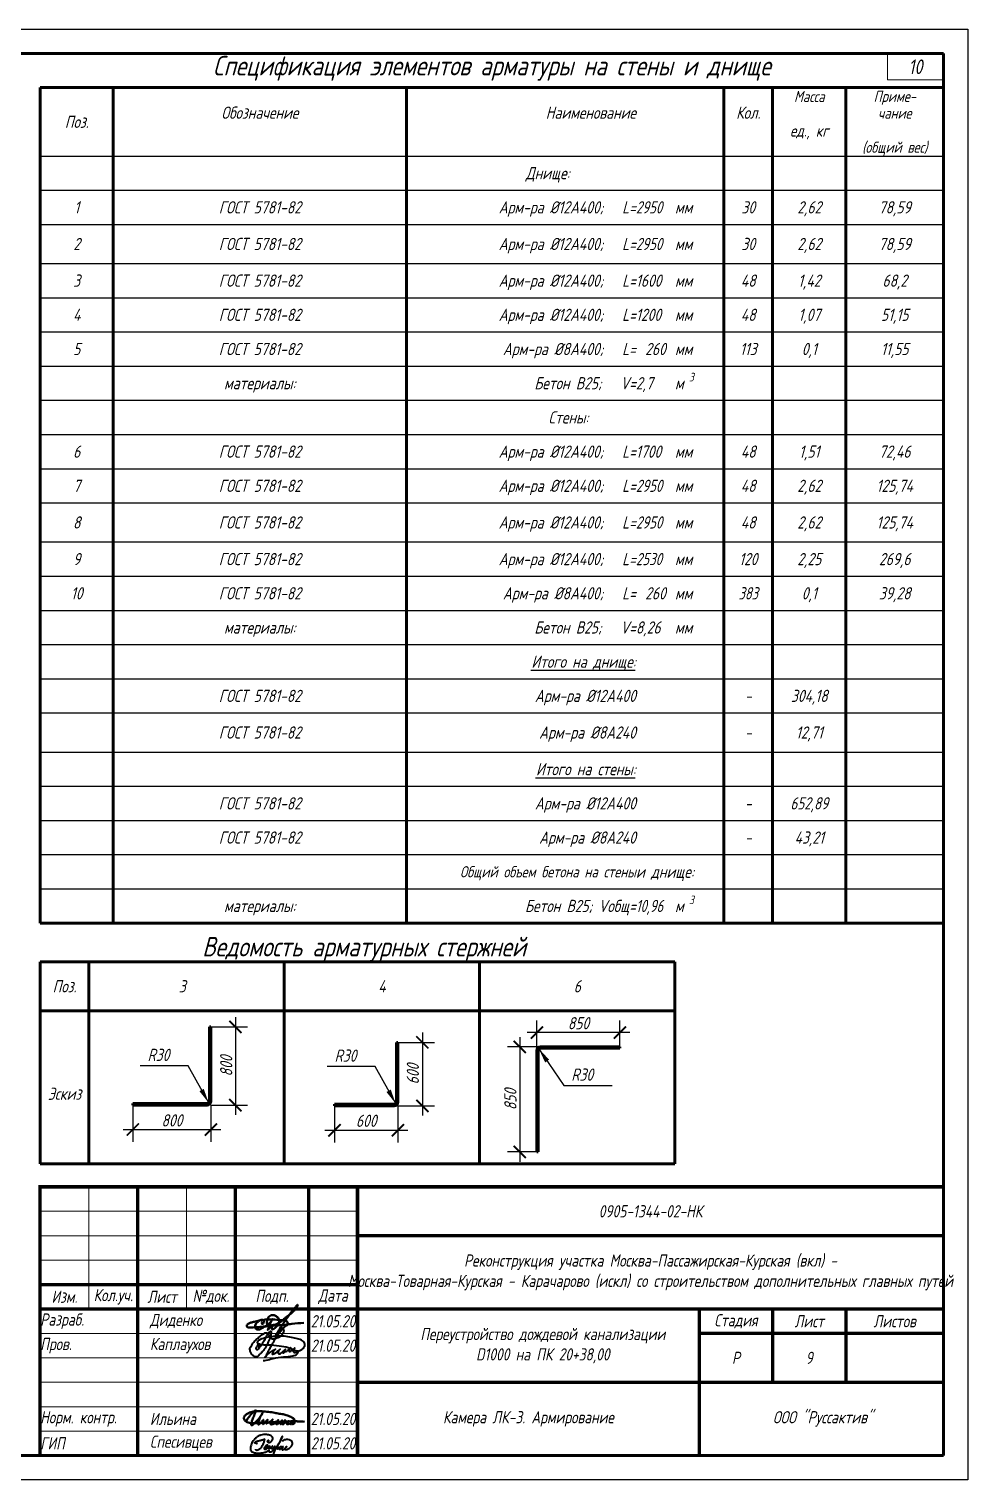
# Model space of a CAD drawing. Header units: millimetres. Extents: x 66888 to 87888, y -72679 to -57829.
# Drawn here: x 78275 to 87888, y -72679 to -57829 of the extents above; entities that cross this region are included whole.
import ezdxf
from ezdxf.enums import TextEntityAlignment as Align

# ---------------------------------------------------------------- set-up
doc = ezdxf.new("R2010")
doc.units = ezdxf.units.MM
doc.layers.get('0').update_dxf_attribs({"lineweight": 40})
doc.layers.add('Надписи', color=7, linetype='Continuous')
doc.layers.add('рамка', color=7, linetype='Continuous', lineweight=0)
doc.styles.add('GOST 2.304', font='CS_Gost2304.shx', dxfattribs={"oblique": 15})
doc.styles.add('GOST 3.5', font='isocpeui.ttf', dxfattribs={"width": 0.8, "height": 3.5})

# ---------------------------------------------------------------- blocks, each defined once
blk = doc.blocks.new('_ArchTick')
at = {"color": 0, "linetype": 'ByBlock', "const_width": 0.15}
blk.add_lwpolyline([(-0.5, -0.5), (0.5, 0.5)], dxfattribs=at)
blk = doc.blocks.new('A$C1d0115c7')
at = {"color": 5, "lineweight": 40, "ltscale": 0.5, "true_color": 0x0000ff}
for points in [[(59.92500761730571, 44.06479885804083), (60.15309458695992, 44.72016105051398), (59.81096195212285, 45.34702725158422), (58.898614073506, 45.98814144835569), (57.78669391206404, 45.40401416663462), (56.03327397012526, 43.89383557901056), (55.54858970469832, 43.20998246288991), (55.54858970469832, 42.46913989784025), (56.10455414613079, 41.32938132580193), (57.54435177935011, 40.2608576645157), (58.93593303510261, 39.3947376398387), (61.49333719643073, 39.14371141928495), (64.98693360211564, 40.37601481561887), (68.55682500103467, 42.65789860169934), (71.73074643164273, 46.1037825701469), (73.55746555860969, 49.70941233994927), (73.51241505706093, 53.36627205410377), (70.72623493379888, 58.36998925274429), (65.49725884606323, 61.90715870814665), (59.142465012098, 63.92295236927293), (52.68045438580157, 65.01833260293006), (43.03785044162851, 64.65378358254975), (34.69682268574434, 62.98770055254045), (26.10330106279343, 59.37948369335345), (19.10983754953304, 54.46814661694179), (12.3455904299808, 48.00492332188151), (6.861041813471275, 41.55944477409139), (3.409395444075017, 34.31564010612283), (1.215683270952468, 26.59202284379762), (0.3242537212418029, 22.92937575240921), (0.07308114949682931, 20.64733233201787), (0.05024846862306731, 16.72221856114129), (0.5768522453636251, 13.742051224026), (2.357901649872474, 11.04924084948289), (6.308177837299809, 8.265147521862673), (11.44581884082891, 6.097207159348272), (16.37795699507205, 4.682340390738318), (20.88844059537678, 3.966697241881775), (29.20000302951485, 4.057977661080713), (35.58405723182659, 4.765669500936383), (40.90436840376879, 5.313359617764945), (47.62413191415453, 6.821739152046121), (51.91691575753339, 8.807116142284485), (55.51180274979924, 10.73026869175328), (58.41171892778857, 12.44180189051622), (59.89592603809433, 13.4459017049744), (60.44394090404239, 13.83384855432632), (60.35260581983675, 13.08077496042188), (60.5581086691227, 11.30077891338169), (62.06515282101282, 8.767711806314765), (64.18870988147228, 7.877715049733979), (67.91823381453014, 8.721879021991299), (71.41183022021505, 10.82135653622845), (75.34447605455352, 14.0421079828734), (78.92940754444498, 17.76184081055226), (86.50566695166253, 25.69872444424982), (94.54921574959099, 36.60647101523773), (98.07489390340197, 41.82376878611603), (101.1938660193255, 47.50793356891472), (103.6192714697945, 52.87300963559846), (104.7934756612067, 55.55006942481714), (104.8301666804728, 57.01694910606557), (104.7934756612067, 58.4471585056508), (103.4358032913369, 57.09029473714872), (100.8672400714995, 52.65297781010531), (97.08778164098476, 44.95185124844602), (93.01229200844409, 35.55175952264653), (86.36734084967611, 24.49934879185048), (80.6015525616076, 14.25320282084431), (77.69978308159989, 8.042330964504345), (76.15864689398131, 3.384982211967326), (75.42476981943764, 0.3045315873036998), (75.40398667256068, 0.04558699816243461), (75.78598492400397, 0.05265905151554762), (76.50399337255476, 0.6005670818476574)], [(23.47895127182983, 35.37008554152999), (21.69692942885013, 35.13651520616031), (18.23128517832174, 35.91091391687542), (15.28072370704103, 36.85979039533413), (13.82004699131085, 37.56049886756546), (13.13353159495091, 37.99844166270941), (13.6885890085714, 38.69914760106258), (15.39757766987168, 40.12975988724156), (19.18079067224153, 42.43819364646106), (23.93031970802076, 44.02822739761723), (29.75609829226505, 45.40781498355682), (34.27961169594164, 46.11442992528464), (38.04648075485875, 47.28357387988626), (42.39826937381076, 48.40595004920124), (48.50896370867758, 50.60638486252128)], [(107.1325870089622, 26.08787488562757), (105.8798464190513, 24.72030801667324), (103.8465517079821, 21.37843467023549), (103.2086015459408, 19.18452712650969), (103.2086015459408, 17.30251968716038), (103.6562284924084, 15.96043096097355), (104.4743065285638, 15.21996847761602), (106.1413364321534, 15.45136221182838), (109.2284230319283, 16.79345093801567), (111.7026117522491, 18.53716945447422), (113.2971361201453, 20.04910655339427), (114.9255475703703, 21.8156553101644), (116.6444524876497, 23.31687157148644), (118.4252969387589, 24.44665426604388), (118.9982681516594, 24.83356475931532), (116.3657115032838, 23.17758430068443), (113.6402368327426, 20.45372885352253), (113.005517957281, 19.72385797998777), (112.587404300376, 17.94406717706124), (114.8018516525581, 16.16427384025701), (117.8525219578378, 15.74640949397281), (121.7760015784252, 16.62648611838722), (126.4339164445182, 19.0604101829822), (130.5018315226889, 22.47931595291766), (133.2596016161779, 25.3596003552002), (135.9706423345242, 28.79311139762785), (137.8836904498912, 33.03904959101374), (138.3571284425952, 35.95369591214967), (137.1397314123642, 40.29895451946413), (135.8213228810318, 42.9389892841059), (131.5231797242859, 45.94342610420699), (123.0453041473202, 48.38032240763505), (114.647770303055, 47.8588908679817), (109.4961532219468, 46.26966289001348), (104.4775072901675, 43.24039659989967)], [(45.72475462662169, 46.88851443513386), (44.57262871314379, 42.69803776227354), (42.88071659468278, 37.8507571203877), (40.54796316303054, 32.76971863616427), (38.14023167275627, 27.53981735637262), (35.20757964004497, 23.06829307703083), (33.35988549493322, 20.20060964978393), (30.31443932099228, 17.08181638401084), (26.70502244089676, 14.4890865867801), (23.73477236110921, 13.32423502142274), (21.50263796660056, 13.16056677700453), (19.26697139647968, 13.86226092775723), (17.95424487110176, 15.06285284157184), (17.78795353182704, 16.84478477136417)], [(43.25257183319354, 19.88909976261129), (45.51162925514927, 20.93478051419606), (49.10234304734058, 22.88354803584161), (52.47903752237835, 25.1887967104808), (56.06975131456966, 28.06441877733914), (56.87825323017387, 29.08633428764915), (56.90203654596553, 29.98942105770993), (56.1173092247318, 30.51226143350232), (53.90580971293821, 30.03695154025854), (51.19494342301732, 28.58725915313153), (48.72186668390805, 25.68787184499888), (47.05730058182598, 22.52706688284798), (46.17745744026706, 19.3187289042703), (46.5579294429881, 17.48878758899673), (48.67430877374591, 16.89465148938098), (51.05226533181849, 17.27489788364937), (53.07352448154143, 18.65329454695348), (57.02093132137179, 21.48138613126275), (60.70676529459888, 24.8085503162124), (62.79936567027562, 26.5434281325106), (63.41763158451977, 27.20886248982697), (61.56282512036614, 25.1650314692065), (60.23117311084206, 22.85978279456731), (59.66046510676006, 20.88725003164745), (60.58786615848203, 19.12860444019725), (62.68046653415877, 19.50885336834335), (64.49282148030125, 20.81733273742793), (66.91833594853688, 22.43338434735415), (68.6565675353404, 23.38622127704593), (69.227279900133, 23.90906165283832), (70.39247486337808, 25.21616259231905), (72.0094874160086, 26.87974468479388), (71.01074513833282, 25.92912743218449), (69.7266466782603, 24.45566726990501), (68.94192371773715, 22.57819547208283), (68.94192371773715, 20.74825669068741), (69.7266466782603, 19.29856176968178), (70.91562495729704, 18.87078489286523), (73.3173604704516, 19.58374719885251), (75.39271423557511, 20.79447462445887), (76.9621645173329, 22.10157556394006), (78.53161479909068, 23.81268813896349), (79.55413603184752, 25.16731956099329), (80.45775812848751, 26.40312477665111), (80.57665726460436, 26.66454496454753), (79.19744298420756, 25.80898867703581), (77.86579097468348, 23.83645591411596), (77.31885756497286, 21.29354975897695), (77.79444974872968, 19.51114146013015), (80.75283433488494, 19.86363935698955), (84.19042613391139, 21.88636317430382), (89.78306368487847, 25.62498099432923), (90.23781603252064, 26.24690613340044), (90.23781603252064, 26.6296306603017), (89.4001104378076, 26.48610927944856), (87.94010963222536, 25.19441685176935), (86.28863438346252, 21.79774079307208), (86.3604378447435, 19.42963420817659), (87.6050282664819, 18.49674396569162), (90.02240564867589, 19.19043106212848), (93.42727903582454, 21.15216190335605), (96.06006680186329, 23.40066691522725), (98.78196132897483, 25.3836823312181), (101.3272601575854, 25.7436526341462), (103.6804609613955, 25.21569635877677), (104.8330491102006, 23.91980276145978), (103.8005244072519, 21.92796691633202), (101.3747526570887, 19.18933642685488), (99.1896354446244, 17.48547581051844), (97.24464076316053, 16.47755997587092), (96.11606704781116, 16.11758967294281), (93.95496426880163, 16.6215475902668), (91.64978797119238, 19.98127210684834)]]:
    blk.add_spline(points, degree=3, dxfattribs=at)

msp = doc.modelspace()

# ---------------------------------------------------------------- linework, layer by layer
at = {"ltscale": 50}
for p, q in [((78388.12519405644, -72428.77943670008), (78388.12519405644, -69678.77943670008)), ((78388.12519405644, -69678.77943670008), (87638.12519405644, -69678.77943670008))]:
    msp.add_line(p, q, dxfattribs=at)
at = {"color": 5, "lineweight": 50, "ltscale": 0.5, "true_color": 0x0000ff}
for points in [[(80664.77875686708, -71060.37066390686), (80659.43152266768, -71068.14386662675), (80658.55650247209, -71075.91706934664), (80660.40374310329, -71080.678162664), (80663.90375847503, -71082.71863122859), (80667.30655180321, -71080.678162664), (80675.08435889517, -71071.44747334841), (80680.04272672386, -71059.78766926858), (80678.77881835401, -71046.47605549323), (80666.32033348647, -71039.2691998335), (80641.13964977584, -71044.51611356983), (80617.37532487875, -71059.39379061095), (80597.78411284316, -71081.08626904631), (80589.85483646739, -71100.19852490598), (80593.73903044588, -71124.33477658953), (80603.22309639427, -71134.90089560005), (80617.37142204275, -71139.09627532674), (80648.46669020967, -71131.32706346462), (80669.6507172146, -71121.67895576527), (80710.69645113565, -71094.79750071286), (80751.25430875111, -71060.11617387515), (80752.81491987241, -71058.55647064303), (80757.59432413673, -71050.66051420596), (80762.86143027825, -71040.52249387474), (80768.05346678622, -71031.29405971053), (80768.24520723274, -71030.81501741507), (80768.46090978419, -71030.43178104484), (80767.14275417408, -71033.3778955962), (80748.2977033349, -71068.90326984777), (80732.73607137031, -71110.37217156115), (80722.80791065104, -71135.9799601936), (80722.0032941286, -71138.27200483024), (80720.77150239258, -71141.41122622005), (80719.60128389069, -71144.05802643881), (80724.89802106094, -71136.7947159784), (80727.91593806868, -71133.71704248397), (80741.71209272643, -71119.49818637871), (80757.07827764045, -71107.09651351324), (80763.88541234907, -71101.19381949457), (80764.58615674422, -71100.69359397948), (80762.68416739102, -71107.49668885759), (80759.48081116364, -71118.3016258647), (80759.48081116364, -71127.60586098774), (80762.28374513716, -71135.20933189327), (80766.68834632257, -71138.11064748252), (80771.49339156543, -71136.71000843859), (80790.61342881713, -71124.90463307063), (80801.6249862896, -71116.00057329194), (80817.67000302784, -71100.97785707706), (80829.98290557091, -71084.27023872067), (80836.19927300654, -71064.0077036277), (80832.38290988194, -71031.58790086678), (80813.18987433423, -71008.34836325026), (80799.53134370407, -70997.70904050583), (80768.3979193191, -70991.98789884213), (80753.48071317186, -70992.57475764427), (80733.16080458593, -71006.34790461848), (80718.7759321892, -71027.96270702533), (80712.32942824991, -71047.80520117085), (80710.21232504118, -71071.065693958), (80716.04673783248, -71086.84952376151), (80726.81025808412, -71095.1938372321), (80751.05330179448, -71097.20452006141), (80777.9653620548, -71092.20692724577), (80817.96585544074, -71078.41141879867), (80848.54651614584, -71061.68883789299), (80875.56534840603, -71039.1148359889), (80898.83859187516, -71020.52412822726), (80925.14279087682, -71000.21674349463), (80968.00696293535, -70965.12369949854), (80983.37264636766, -70951.20622283642), (81003.11694115003, -70929.25655578934), (81015.96632011872, -70911.00085203121), (81026.25905805043, -70893.3811769768), (81026.87049509183, -70891.85346395378), (81027.2781343218, -70889.40912058306), (81026.76858528434, -70886.35368186762), (81021.67318212401, -70889.20542213482), (81009.95375049452, -70902.03824700252), (80985.59769896811, -70928.41681596797), (80962.03451184898, -70959.4265789978), (80928.28638356498, -71004.48210893024), (80896.86713640158, -71050.68117798062), (80860.49691281401, -71102.9276381499), (80825.58918435851, -71158.21666493462), (80800.79398746783, -71201.44780274451), (80799.49024400635, -71204.05376952013), (80798.02351898496, -71206.98546630598), (80801.7718114166, -71200.6334397108), (80829.31360189941, -71165.61582926122), (80861.44318702136, -71134.79876764935), (80891.10358515807, -71111.01936199724), (80927.65844123386, -71086.54026395796), (80928.22234652934, -71086.1122032868), (80927.7818711483, -71080.74956734458), (80912.82291119674, -71054.72600734903), (80886.15422219683, -71046.5251113703), (80811.05766126318, -71038.46322393579), (80732.0039734657, -71036.1019410842), (80681.09596916304, -71039.08015986919), (80581.56019795121, -71058.72322515081), (80545.82604942011, -71068.621958718), (80517.40265406863, -71082.08633999483), (80506.39475959312, -71092.43092205636), (80503.93030397892, -71105.56690008176), (80512.80234419, -71116.07567743433), (80529.39635259338, -71119.19547664965), (80608.75184517377, -71114.76207709791), (80675.37543632991, -71109.51001958933), (80786.66811947912, -71098.1814060267), (80895.18623507748, -71089.30974187757), (80965.30698533988, -71081.4095538643), (81089.38616601046, -71069.58578254246)], [(80500.00906576362, -72071.95532324037), (80518.94958564069, -72044.07021940377), (80542.99286955765, -72013.69997422764), (80569.87620581704, -71985.20424634762), (80589.83503884112, -71967.49619469815), (80591.87166513511, -71966.4784879591), (80595.33390367063, -71965.25723987227), (80597.16684117095, -71967.90327739377), (80596.75954207644, -71978.48739707324), (80584.7434992704, -72006.57604225763), (80566.81692310827, -72050.7888018507), (80554.8009064665, -72084.37304822264), (80551.54233056036, -72096.99258138018), (80549.70936689578, -72107.16961836403), (80550.11669215458, -72114.49709168184), (80552.5606175431, -72119.17854268142), (80558.87413289023, -72119.17854268142), (80562.33637142574, -72115.92188111649), (80566.81692310827, -72113.07231745045), (80580.66592957888, -72100.24924294511), (80607.1419144152, -72073.99246989097), (80632.5996122688, -72044.68257661973), (80661.75939646416, -71999.2422291772), (80663.18503486994, -71996.59620685896), (80665.22166116395, -71993.74662798965), (80651.1689920639, -72017.76446142116), (80630.5991973159, -72064.17178229846), (80624.88324758966, -72080.74305521636), (80620.19903327775, -72106.38920422707), (80621.42100905415, -72111.88480541461), (80630.38211241917, -72108.01753500952), (80650.34094544325, -72089.69885931663), (80671.72541687312, -72066.29164992855), (80674.37300489105, -72063.44208626251), (80669.89245320854, -72079.52180712951), (80667.44852782, -72095.19446050418), (80667.2448651906, -72104.96441479241), (80668.87414006153, -72106.59274557488), (80674.16934226165, -72105.77858018363), (80694.73916317392, -72086.2386564039), (80713.49765826776, -72065.87103632468), (80715.9415836563, -72063.83562284661), (80717.1635594327, -72062.0037659196), (80709.01710658525, -72078.69411083004), (80705.35117925606, -72091.72072668321), (80703.11091649692, -72099.65882404444), (80702.90725386752, -72101.4906961747), (80709.62809447345, -72100.47298943567), (80730.0381302267, -72091.10405173924), (80752.84824006236, -72075.83849626346), (80761.1983555392, -72069.32518833688), (80766.08623248053, -72061.79417367125), (80768.93748312785, -72056.70565517934), (80758.14344226249, -72076.8562030025), (80750.40428850957, -72093.34300656512), (80747.75670049165, -72103.52005875224), (80750.81161376837, -72109.42274263539), (80762.21666868622, -72108.40503589636), (80773.82536006918, -72104.53775028801), (80779.32422489868, -72097.413818318), (80778.10227528657, -72088.2544880732), (80768.93748312785, -72082.75888688565), (80758.55074135703, -72087.03323998634), (80757.93977963309, -72099.04214910048), (80762.21666868622, -72107.18378780951), (80780.34253804569, -72103.31651740443), (80801.37044288852, -72091.50538759967), (80813.59014832394, -72082.14250080378), (80824.9952032418, -72066.67340398018), (80826.01349022452, -72064.84153184992), (80807.68395823563, -72094.55849261352), (80806.25831982985, -72106.56740172765), (80809.51692190023, -72109.41698059694), (80817.45971211829, -72106.16033423529), (80826.27280424301, -72101.85815915473), (80840.98462964088, -72092.41262739568), (80853.37811811647, -72083.85723175651), (80861.31287590553, -72075.68096000368), (80867.06244671074, -72067.5086563037), (80856.32991802957, -72081.17172655209), (80850.06928065958, -72093.55788955063), (80848.53503439476, -72100.46883894358), (80849.6849276244, -72107.10883569982), (80851.21815348293, -72108.00268141698), (80859.26753691168, -72104.17191405763), (80878.45216937, -72088.96568173237), (80891.22899047445, -72076.57951873384), (80895.95640198592, -72068.4071998306), (80896.8507750153, -72066.49181615093), (80882.66854048095, -72091.3918343933), (80876.44102706894, -72110.26220626406), (80875.82705645465, -72113.53475524372), (80878.07828204033, -72104.53524174885), (80883.60396524024, -72100.24002976489), (80892.81347212577, -72092.8767831582), (80903.25092023984, -72090.83144194633), (80918.80473781099, -72084.0818144268), (80933.94926780355, -72076.30950869969), (80936.40512409636, -72074.46869704804), (80921.66990784665, -72088.99063029465), (80916.96285213245, -72102.69444530044), (80917.37213971102, -72108.83046893608), (80929.44684279649, -72107.39873160809), (80948.33966522067, -72099.60238951477), (80961.84691407756, -72093.67089543935), (80971.8750484488, -72089.5802130156), (80976.37747345584, -72087.33032704024), (80979.24264349151, -72086.51219359614), (80980.0612709772, -72080.37615475724), (80975.968159713, -72071.78571558604), (80965.94002534177, -72078.12628398516), (80958.16311655618, -72091.21647990379), (80952.63743335629, -72102.46586417075), (80953.45603467771, -72107.57922480209), (80961.23296962756, -72106.76109135798), (80970.64710722025, -72098.37518174699), (80976.99144407012, -72088.76206436823), (80980.26592784864, -72085.28498582836), (80985.7916372128, -72083.2396446165), (80983.94972537, -72090.19381689948), (80981.6985259486, -72099.806919075), (80975.1495322273, -72107.78376956555), (80994.5918303555, -72094.89810320712), (80995.61508854834, -72083.85324850038), (80995.41045784118, -72067.08142927839), (80978.01472842722, -72047.24159063699), (80932.17185087099, -72023.3110695718), (80885.71123504647, -72008.90161009954), (80865.6223917956, -72004.18967654824), (80836.10413102194, -72000.5020783607), (80791.35447489996, -71991.03992943007), (80727.60317918066, -71982.23066962705), (80659.08268762061, -71976.07828727538), (80600.7965833233, -71973.40806135497), (80558.56905757435, -71981.60272906172), (80509.51281595981, -72001.08129245308), (80485.93918057802, -72020.54361875454), (80475.484778021, -72040.00594505601), (80484.91356760141, -72070.79542033866), (80519.14657638283, -72092.10155333552), (80545.59003903925, -72097.4280789831), (80591.09738607655, -72097.4280789831), (80680.318336718, -72091.1266133885), (80793.52153004898, -72085.17959677675), (80902.66120389811, -72080.2568547157), (81009.13139024052, -72078.20341016214), (81023.91451325724, -72078.81902087736), (81094.54494337844, -72082.10221214441)]]:
    msp.add_spline(points, degree=3, dxfattribs=at)
at = {"color": 5, "lineweight": 40, "ltscale": 0.5, "true_color": 0x0000ff}
msp.add_spline([(80627.59922365882, -71326.6093603285), (80634.89995523865, -71309.68789414826), (80636.60863813225, -71298.04466844078), (80634.89995523865, -71290.12729360582), (80622.62849210652, -71291.52448238581), (80609.26971183496, -71309.53265095051), (80604.29898028268, -71316.20809432911), (80597.93024871386, -71330.33518294932), (80602.43495595056, -71342.75462464569), (80609.26971183496, -71344.77277209095), (80623.24983355054, -71336.07918126711), (80654.1614913836, -71294.0083594244), (80669.74031717151, -71273.4567591968), (80684.17139095046, -71249.33634527857), (80711.30740097424, -71196.81435077425), (80723.26664969401, -71175.46576954401), (80735.6794516561, -71165.08203373643), (80748.3685620361, -71155.52207568727), (80750.80875967565, -71154.74167844393), (80752.76093237336, -71160.39960789875), (80751.0039696524, -71188.3966238639), (80747.39885708436, -71205.7510193913), (80736.19166513182, -71237.80331540236), (80723.75146570474, -71264.94525070407), (80715.2249953656, -71284.15921677608), (80699.05538590957, -71315.5223544714), (80683.76383238757, -71340.90793688512), (80674.36227194467, -71354.76024928305), (80657.06603594293, -71372.59208474145), (80647.62480144255, -71383.02913154339), (80634.35594417271, -71395.41697369171), (80617.63286702795, -71413.3100447518), (80610.85400002726, -71417.23748576768), (80593.95601182614, -71418.02296832053), (80571.9325826964, -71409.47508573916), (80552.75603460605, -71389.23306785207), (80540.67200222376, -71359.7772884846), (80536.34181708208, -71340.18446685624), (80537.12778641685, -71331.44592754693), (80543.7153816744, -71319.42678446189), (80555.02234221282, -71299.56639079962), (80572.60803838805, -71273.15436691881), (80575.86561399126, -71269.2839519984), (80592.46886673065, -71250.33406887294), (80611.05713509151, -71233.20605437263), (80635.52783609535, -71211.39167291974), (80656.57003729342, -71193.97745437664), (80682.30999210748, -71178.75862044007), (80700.3869221557, -71171.10011610942), (80715.36718504853, -71175.7959191362), (80730.7639283052, -71194.6379230714), (80738.77653208293, -71210.96765699002), (80748.67445582655, -71224.15705691944), (80769.0987189924, -71233.4210499568), (80790.02923966333, -71231.54396334622), (80820.53824957048, -71222.12096963244), (80845.51870873153, -71208.77454664689), (80865.04736408252, -71190.37223834569), (80871.9602039576, -71180.32317240543), (80882.32942730516, -71164.15044741702), (80885.9429754724, -71155.04349156166), (80884.52897942044, -71145.7794985243), (80878.55881168331, -71138.08567954449), (80863.31916019123, -71144.36634752287), (80844.15175269265, -71166.0346534609), (80821.21372957222, -71195.86781929532), (80794.96734708251, -71237.36114774295), (80782.37827269932, -71259.39463540516), (80764.31065341335, -71287.0295632094), (80746.84548663598, -71319.28248880534), (80724.3508551427, -71358.60670674543), (80704.07038612536, -71400.72965301032), (80698.40458064343, -71414.26111063169), (80694.63396502161, -71419.75670570717), (80689.44932903779, -71423.36808061293), (80707.20274048441, -71403.26994873243), (80747.26573506286, -71370.29644890882), (80768.66794429898, -71356.14093905895), (80790.03487960287, -71344.67872211727), (80797.10481124255, -71340.59627804322), (80784.22182794046, -71354.41375607118), (80770.71038033965, -71373.2557458805), (80764.89732867722, -71388.17234292356), (80766.4684164938, -71393.03985990051), (80780.29407193391, -71387.70128788112), (80793.5270961395, -71381.0872496145), (80816.6222353346, -71365.07154768221), (80834.68985462055, -71350.15495063915), (80841.15930286853, -71344.67011946873), (80845.48905042867, -71341.32637310028), (80836.63271655602, -71350.6691884346), (80826.10353285391, -71368.37136262708), (80825.80831119046, -71380.46784479382), (80834.76305228434, -71386.46692788554), (80850.5076485369, -71382.82813468615), (80871.11467491635, -71368.77352585192), (80886.36725937328, -71356.77538792019), (80898.66772443595, -71345.85903657376), (80900.43898148643, -71343.89213774737), (80899.94696969076, -71342.02356903019), (80894.04275521231, -71345.6623481037), (80878.49494909192, -71360.41416699371), (80871.31148935866, -71370.05201503311), (80872.88595627694, -71376.14942823398), (80882.92312818335, -71376.14942823398), (80905.18139272723, -71365.51782596679), (80923.68129393176, -71351.84782191378), (80938.68394641223, -71341.58569563212), (80952.72797933937, -71330.39812778), (80954.83033973775, -71328.54420757928), (80954.70667433902, -71325.5779183071), (80948.77058934013, -71329.84195030722), (80938.75342463308, -71347.0217078315), (80937.88718340007, -71359.09441617642), (80939.24755140612, -71363.72923786705), (80944.31795430394, -71364.22361470376), (80964.36728303999, -71355.0772194482), (80981.3925102222, -71342.67721493471), (80992.4788324357, -71333.26870022707), (80994.15107451296, -71331.59745564361), (80994.77042253013, -71329.98811057722), (80992.35497255632, -71329.92621106014), (80987.33824632458, -71336.23980641742), (80978.66739839493, -71350.22877238179), (80980.99363035939, -71367.13392319411), (80991.5913928092, -71373.07308438909), (81010.90509839501, -71369.21262819975), (81046.20134733833, -71354.06470607873), (81072.68064474547, -71339.78802460458), (81088.13162380017, -71323.15837043343), (81097.15657241741, -71309.55735707906), (81099.92981821156, -71286.88957594005), (81075.4605515027, -71254.26248457315), (81024.45254923066, -71234.66326393036), (80963.50361867587, -71219.70547588049), (80887.40352533579, -71208.49714301468), (80775.6512834185, -71211.02928811577), (80643.79263268734, -71241.26439116124), (80632.91335946161, -71246.62721728168), (80618.42868194685, -71257.03985459812), (80611.31341199994, -71273.0397355676), (80622.49456785226, -71282.18252872897), (80662.89916773495, -71292.84912075056), (80731.00253178237, -71294.6268884418), (80834.53166890219, -71306.37697627771), (80929.5714571815, -71321.36099604898), (81019.144223538, -71356.97960547345), (81024.59048464886, -71359.04357720746), (81025.38629956776, -71371.13279868235), (81016.8978258903, -71391.91837964956), (80975.76708379026, -71410.24100397638), (80879.40130196404, -71422.85649847909), (80770.16697702576, -71438.86112573743), (80701.07735285923, -71456.18700115415), (80672.0138205632, -71459.49928923312)], degree=3, dxfattribs=at)
at = {"layer": 'Надписи'}
for p, q in [((66888.12519405676, -57828.77945806133), (87888.12519405676, -57828.77945806133)), ((87888.12519405676, -57828.77945806133), (87888.12519405676, -72678.77945806133)), ((87888.12519405676, -72678.77945806133), (66888.12519405676, -72678.77945806133))]:
    msp.add_line(p, q, dxfattribs=at)
at = {"layer": 'Надписи', "lineweight": 60}
for p, q in [((87638.12519405676, -58078.77945806133), (67888.12519405676, -58078.77945806133)), ((87638.12519405676, -72428.77945806133), (87638.12519405676, -58078.77945806133)), ((67888.12519405676, -72428.77945806133), (87638.12519405676, -72428.77945806133))]:
    msp.add_line(p, q, dxfattribs=at)
at = {"layer": 'Надписи', "linetype": 'Continuous', "lineweight": 60, "ltscale": 50}
for p, q in [((78388.12519405689, -58428.77945806133), (78388.12519405689, -58778.77945806133)), ((78388.12519405689, -58428.77945806133), (87638.12519405689, -58428.77945806133)), ((79138.12519405689, -58428.77945806133), (79138.12519405689, -58778.77945806133)), ((82138.12519405689, -58428.77945806133), (82138.12519405689, -58778.77945806133)), ((85888.12519405689, -58428.77945806133), (85888.12519405689, -66978.77945806133)), ((86638.12519405689, -58428.77945806133), (86638.12519405689, -58778.77945806133)), ((86638.12519405689, -59478.77945806133), (86638.12519405689, -59828.77945806133)), ((86638.12519405689, -60228.77945806133), (86638.12519405689, -62678.77945806133)), ((86638.12519405689, -63078.77945806133), (86638.12519405689, -63778.77945806133)), ((78388.12519405689, -64128.77945806133), (78388.12519405689, -64828.77945806133)), ((79138.12519405689, -64128.77945806133), (79138.12519405689, -64828.77945806133)), ((82138.12519405689, -64128.77945806133), (82138.12519405689, -66978.77945806133)), ((86638.12519405689, -64128.77945806133), (86638.12519405689, -64478.77945806133)), ((78388.12519405689, -65228.77945806133), (78388.12519405689, -65928.77945806133)), ((79138.12519405689, -65228.77945806133), (79138.12519405689, -65928.77945806133)), ((86638.12519405689, -65228.77945806133), (86638.12519405689, -65928.77945806133)), ((78388.12519405689, -66278.77945806133), (78388.12519405689, -66978.77945806133)), ((79138.12519405689, -66278.77945806133), (79138.12519405689, -66978.77945806133)), ((86638.12519405689, -66278.77945806133), (86638.12519405689, -66978.77945806133)), ((78388.12519405689, -66978.77945806133), (87638.12519405689, -66978.77945806133)), ((78388.12519405688, -67375.88624467631), (84888.12519405595, -67375.88624467625)), ((78388.12519405676, -67375.88624467631), (78388.12519405676, -67875.88624467631)), ((78888.12519405676, -67375.88624467631), (78888.12519405676, -67875.88624467631)), ((80888.12519405676, -67375.88624467631), (80888.12519405676, -67875.88624467631)), ((82888.12519405676, -67375.88624467631), (82888.12519405676, -67875.88624467631)), ((84888.12519405595, -67375.88624467631), (84888.12519405595, -67875.88624467631)), ((78388.12519405688, -67875.88624467631), (84888.12519405595, -67875.88624467625)), ((78388.12519405676, -67875.88624467631), (78388.12519405676, -69443.6399219245)), ((78888.12519405676, -67875.88624467631), (78888.12519405676, -69443.6399219245)), ((80888.12519405676, -67875.88624467631), (80888.12519405676, -69443.6399219245)), ((82888.12519405676, -67875.88624467631), (82888.12519405676, -69443.6399219245)), ((84888.12519405595, -67875.88624467631), (84888.12519405595, -69443.6399219245)), ((78388.12519405676, -69443.6399219245), (84888.12519405595, -69443.6399219245))]:
    msp.add_line(p, q, dxfattribs=at)
at = {"layer": 'Надписи', "color": 7, "linetype": 'Continuous', "lineweight": 60, "ltscale": 50}
for p, q in [((85388.12519405689, -58428.77945806133), (85388.12519405689, -66978.77945806133)), ((87638.12519405689, -58428.77945806133), (87638.12519405689, -64478.77945806133)), ((78388.12519405689, -58778.77945806133), (78388.12519405689, -64128.77945806133)), ((79138.12519405689, -58778.77945806133), (79138.12519405689, -64128.77945806133)), ((82138.12519405689, -58778.77945806133), (82138.12519405689, -64128.77945806133)), ((86638.12519405689, -58778.77945806133), (86638.12519405689, -59478.77945806133)), ((86638.12519405689, -59828.77945806133), (86638.12519405689, -60228.77945806133)), ((86638.12519405689, -62678.77945806133), (86638.12519405689, -63078.77945806133)), ((86638.12519405689, -63778.77945806133), (86638.12519405689, -64128.77945806133)), ((78388.12519405689, -64828.77945806133), (78388.12519405689, -65228.77945806133)), ((79138.12519405689, -64828.77945806133), (79138.12519405689, -65228.77945806133)), ((87638.12519405689, -65228.77945806133), (87638.12519405689, -66978.77945806133)), ((78388.12519405689, -65928.77945806133), (78388.12519405689, -66278.77945806133)), ((79138.12519405689, -65928.77945806133), (79138.12519405689, -66278.77945806133)), ((86638.12519405689, -65928.77945806133), (86638.12519405689, -66278.77945806133))]:
    msp.add_line(p, q, dxfattribs=at)
at = {"layer": 'Надписи', "color": 7, "linetype": 'Continuous', "lineweight": 25, "ltscale": 50}
for p, q in [((78388.12519405689, -59128.77945806133), (79138.12519405689, -59128.77945806133)), ((84488.12519405689, -59128.77945806133), (85888.12519405689, -59128.77945806133)), ((78388.12519405689, -59478.77945806133), (87638.12519405689, -59478.77945806133)), ((78388.12519405689, -59828.77945806133), (87638.12519405689, -59828.77945806133)), ((78388.12519405689, -60228.77945806133), (87638.12519405689, -60228.77945806133)), ((78388.12519405689, -60578.77945806133), (87638.12519405689, -60578.77945806133)), ((78388.12519405689, -60928.77945806133), (87638.12519405689, -60928.77945806133)), ((78388.12519405689, -61278.77945806133), (87638.12519405689, -61278.77945806133)), ((78388.12519405689, -61628.77945806133), (87638.12519405689, -61628.77945806133)), ((78388.12519405689, -61978.77945806133), (87638.12519405689, -61978.77945806133)), ((78388.12519405689, -62328.77945806133), (87638.12519405689, -62328.77945806133)), ((78388.12519405689, -62678.77945806133), (87638.12519405689, -62678.77945806133)), ((78388.12519405689, -63078.77945806133), (87638.12519405689, -63078.77945806133)), ((78388.12519405689, -63428.77945806133), (87638.12519405689, -63428.77945806133)), ((78388.12519405689, -63778.77945806133), (87638.12519405689, -63778.77945806133)), ((78388.12519405689, -64128.77945806133), (87638.12519405689, -64128.77945806133)), ((78388.12519405689, -64478.77945806133), (85888.12519405689, -64478.77945806133)), ((78388.12519405689, -64828.77945806133), (85888.12519405689, -64828.77945806133)), ((78388.12519405689, -65228.77945806133), (85888.12519405689, -65228.77945806133)), ((78388.12519405689, -65578.77945806133), (85888.12519405689, -65578.77945806133)), ((86638.12519405689, -65578.77945806133), (87638.12519405689, -65578.77945806133)), ((78388.12519405689, -65928.77945806133), (85888.12519405689, -65928.77945806133)), ((86638.12519405689, -65928.77945806133), (87638.12519405689, -65928.77945806133)), ((78388.12519405689, -66278.77945806133), (85888.12519405689, -66278.77945806133)), ((86638.12519405689, -66278.77945806133), (87638.12519405689, -66278.77945806133)), ((78388.12519405689, -66628.77945806133), (86638.12519405689, -66628.77945806133))]:
    msp.add_line(p, q, dxfattribs=at)
at = {"layer": 'Надписи', "linetype": 'Continuous', "lineweight": 25, "ltscale": 50}
for p, q in [((79138.12519405689, -59128.77945806133), (84488.12519405689, -59128.77945806133)), ((85888.12519405689, -59128.77945806133), (87638.12519405689, -59128.77945806133)), ((85888.12519405689, -64478.77945806133), (86638.12519405689, -64478.77945806133)), ((85888.12519405689, -64828.77945806133), (86638.12519405689, -64828.77945806133)), ((85888.12519405689, -65228.77945806133), (86638.12519405689, -65228.77945806133)), ((85888.12519405689, -65578.77945806133), (86638.12519405689, -65578.77945806133)), ((85888.12519405689, -65928.77945806133), (86638.12519405689, -65928.77945806133)), ((85888.12519405689, -66278.77945806133), (86638.12519405689, -66278.77945806133)), ((86638.12519405689, -66628.77945806133), (87638.12519405689, -66628.77945806133))]:
    msp.add_line(p, q, dxfattribs=at)
at = {"layer": 'Надписи', "color": 0, "linetype": 'Continuous', "lineweight": 60, "ltscale": 50}
msp.add_line((86638.12519405689, -64478.77945806133), (86638.12519405689, -65228.77945806133), dxfattribs=at)
at = {"layer": 'Надписи', "linetype": 'Continuous', "ltscale": 50}
for p, q in [((86638.12519405689, -64478.77945806133), (87638.12519405689, -64478.77945806133)), ((87638.12519405689, -64478.77945806133), (87638.12519405689, -65228.77945806133)), ((86638.12519405689, -64828.77945806133), (87638.12519405689, -64828.77945806133)), ((86638.12519405689, -65228.77945806133), (87638.12519405689, -65228.77945806133))]:
    msp.add_line(p, q, dxfattribs=at)
at = {"layer": 'Надписи', "color": 0, "lineweight": 25, "ltscale": 50}
for p, q in [((80387.5084572255, -67942.34474206687), (80387.5084572255, -68942.34474206687)), ((80137.5084572255, -68042.34474206687), (80512.5084572255, -68042.34474206687)), ((82301.94904916732, -68099.93473229319), (82301.94904916732, -68949.93473229319)), ((82051.94904916732, -68199.93473229319), (82426.94904916732, -68199.93473229319)), ((79337.5084572255, -68842.34474206687), (79337.5084572255, -69217.34474206687)), ((80137.5084572255, -68842.34474206687), (80512.5084572255, -68842.34474206687)), ((80137.5084572255, -68842.34474206687), (80137.5084572255, -69217.34474206687)), ((81401.94904916732, -68849.93473229319), (81401.94904916732, -69224.93473229319)), ((82051.94904916732, -68849.93473229319), (82426.94904916732, -68849.93473229319)), ((82051.94904916732, -68849.93473229319), (82051.94904916732, -69224.93473229319)), ((79237.5084572255, -69092.34474206687), (80237.5084572255, -69092.34474206687)), ((81301.94904916732, -69099.93473229319), (82151.94904916732, -69099.93473229319))]:
    msp.add_line(p, q, dxfattribs=at)
at = {"layer": 'Надписи', "ltscale": 50}
for p, q in [((83474.81907523084, -68348.6936909582), (83474.81907523084, -67975.2554126386)), ((84324.81907523073, -68247.13126445154), (84324.81907523073, -67975.2554126386)), ((84424.81907523073, -68100.2554126386), (83374.81907523084, -68100.2554126386)), ((83494.96983282593, -68267.28202204662), (83751.56257103126, -68642.5994298528)), ((79905.52546211633, -68440.41213814559), (79413.53816400855, -68440.41213814559)), ((80114.47901997388, -68819.31530481536), (79905.52546211633, -68440.41213814559)), ((81819.96605405815, -68448.00212837191), (81327.97875595037, -68448.00212837191)), ((82028.9196119157, -68826.90529504168), (81819.96605405815, -68448.00212837191)), ((83751.56257103126, -68642.5994298528), (84243.54986913904, -68642.5994298528))]:
    msp.add_line(p, q, dxfattribs=at)
at = {"layer": 'Надписи', "color": 0, "lineweight": 60, "ltscale": 50}
for p, q in [((80121.5084572255, -68042.34474206687), (80121.5084572255, -68802.34474206687)), ((80121.5084572255, -68042.34474206687), (80137.5084572255, -68042.34474206687)), ((80137.5084572255, -68042.34474206687), (80137.5084572255, -68802.34474206687)), ((82035.94904916732, -68199.93473229319), (82035.9490491672, -68809.93473229319)), ((82035.94904916732, -68199.93473229319), (82051.94904916732, -68199.93473229319)), ((82051.94904916732, -68199.93473229319), (82051.9490491672, -68809.93473229319)), ((83474.81907523084, -68282.13126445154), (83474.81907523084, -69321.44030481728)), ((83486.81907523084, -68282.13126445154), (83486.81907523084, -69321.44030481722)), ((84324.81907523084, -68247.1312644516), (83509.81907523084, -68247.13126445154)), ((84324.81907523084, -68259.1312644516), (83509.81907523084, -68259.13126445154)), ((84324.81907523084, -68247.13126445154), (84324.81907523084, -68259.13126445154)), ((80097.5084572255, -68826.34474206687), (79337.5084572255, -68826.34474206687)), ((79337.5084572255, -68826.34474206687), (79337.5084572255, -68842.34474206687)), ((80097.5084572255, -68842.34474206687), (79337.5084572255, -68842.34474206687)), ((82011.9490491672, -68833.93473229319), (81401.94904916732, -68833.93473229319)), ((81401.94904916732, -68833.93473229319), (81401.94904916732, -68849.93473229319)), ((82011.9490491672, -68849.93473229319), (81401.94904916732, -68849.93473229319)), ((83474.81907523026, -69321.44030481728), (83486.81907523015, -69321.44030481722))]:
    msp.add_line(p, q, dxfattribs=at)
at = {"layer": 'Надписи', "lineweight": 25, "ltscale": 50}
for p, q in [((83299.61723141382, -68147.13126445154), (83299.61723141382, -69421.44030481728)), ((83549.61723141382, -68247.13126445154), (83174.61723141382, -68247.13126445154)), ((83474.81907523026, -69321.44030481728), (83174.61723141382, -69321.44030481728))]:
    msp.add_line(p, q, dxfattribs=at)
at = {"layer": 'Надписи', "color": 0, "lineweight": 60, "ltscale": 50}
for centre, radius, start, end in [((83509.81907523084, -68282.13126445154), 35, 90, 180), ((83509.81907523084, -68282.13126445154), 23, 90, 180), ((80097.5084572255, -68802.34474206687), 40, 270, 0), ((80097.5084572255, -68802.34474206687), 24, 270, 0), ((82011.9490491672, -68809.93473229319), 40, 270, 0), ((82011.9490491672, -68809.93473229319), 24, 270, 0)]:
    msp.add_arc(centre, radius, start, end, dxfattribs=at)
at = {"layer": 'Надписи', "ltscale": 50}
for points in [[(83494.96983282593, -68267.28202204662), (83600.50638040232, -68377.10723582601), (83559.00108390048, -68405.48310504477)], [(80114.47901997388, -68819.31530481536), (80019.92084321434, -68699.90721604436), (80063.94789830103, -68675.62763589935)], [(82028.9196119157, -68826.90529504168), (81934.36143515616, -68707.49720627068), (81978.38849024285, -68683.21762612567)]]:
    msp.add_solid(points, dxfattribs=at)
at = {"layer": 'рамка'}
for p, q in [((78888.12519405676, -69678.77945806133), (78888.12519405676, -70928.77945806133)), ((79888.12519405676, -69678.77945806133), (79888.12519405676, -70928.77945806133)), ((78388.12519405676, -69928.77945806133), (81638.12519405676, -69928.77945806133)), ((78388.12519405676, -70178.77945806133), (81638.12519405676, -70178.77945806133)), ((78388.12519405676, -70428.77945806133), (81638.12519405676, -70428.77945806133)), ((78388.12519405676, -71178.77945806133), (81638.12519405676, -71178.77945806133)), ((78388.12519405676, -71428.77945806133), (81638.12519405676, -71428.77945806133)), ((78388.12519405676, -71678.77945806133), (81638.12519405676, -71678.77945806133)), ((78388.12519405676, -71928.77945806133), (81638.12519405676, -71928.77945806133)), ((78388.12519405676, -72178.77945806133), (81638.12519405676, -72178.77945806133))]:
    msp.add_line(p, q, dxfattribs=at)
msp.add_lwpolyline([(87064.8060117046, -58350.49407435348), (87638.12519405676, -58350.49407435348), (87638.12519405676, -58078.77945806133), (87064.8060117046, -58078.77945806133)], close=True, dxfattribs=at)
at = {"layer": 'рамка', "const_width": 35, "flags": 128}
for points in [[(87638.12519405676, -69678.77945806133), (78388.12519405676, -69678.77945806133), (78388.12519405676, -72428.77945806133)], [(78388.12519405676, -69678.77945806133), (87638.12519405676, -69678.77945806133)], [(79388.12519405676, -69678.77945806133), (79388.12519405676, -72428.77945806133)], [(80388.12519405676, -69678.77945806133), (80388.12519405676, -72428.77945806133)], [(81138.12519405676, -69678.77945806133), (81138.12519405676, -72428.77945806133)], [(81638.12519405676, -69678.77945806133), (81638.12519405676, -72428.77945806133)], [(81638.12519405676, -70178.77945806133), (87638.12519405676, -70178.77945806133)], [(78388.12519405676, -70678.77945806133), (81638.12519405676, -70678.77945806133)], [(78388.12519405676, -70928.77945806133), (87638.12519405676, -70928.77945806133)], [(85138.12519405676, -70928.77945806133), (85138.12519405676, -72428.77945806133)], [(85888.12519405676, -71678.77945806133), (85888.12519405676, -70928.77945806133)], [(86638.12519405676, -71678.77945806133), (86638.12519405676, -70928.77945806133)], [(85138.12519405676, -71178.77945806133), (87638.12519405676, -71178.77945806133)], [(81638.12519405676, -71678.77945806133), (87638.12519405676, -71678.77945806133)]]:
    msp.add_lwpolyline(points, dxfattribs=at)

# ---------------------------------------------------------------- block references
at = {"ltscale": 0.5, "xscale": 3.125, "yscale": 3.125, "zscale": 3.125}
msp.add_blockref('A$C1d0115c7', (80541.08999333045, -72416.95871509225), dxfattribs=at)
at = {"layer": 'Надписи', "color": 0, "lineweight": 25, "ltscale": 50, "xscale": 125, "yscale": 125, "zscale": 125}
for p, rotation in [((80387.5084572255, -68042.34474206687), 90), ((82301.94904916732, -68199.93473229319), 90), ((80387.5084572255, -68842.34474206687), 270), ((82301.94904916732, -68849.93473229319), 270), ((79337.5084572255, -69092.34474206687), 180), ((81401.94904916732, -69099.93473229319), 180)]:
    msp.add_blockref('_ArchTick', p, dxfattribs=dict(at, rotation=rotation))
at = {"layer": 'Надписи', "ltscale": 50, "xscale": 125, "yscale": 125, "zscale": 125, "rotation": 180}
msp.add_blockref('_ArchTick', (83474.81907523084, -68100.2554126386), dxfattribs=at)
at = {"layer": 'Надписи', "ltscale": 50, "xscale": 125, "yscale": 125, "zscale": 125}
msp.add_blockref('_ArchTick', (84324.81907523073, -68100.2554126386), dxfattribs=at)
at = {"layer": 'Надписи', "lineweight": 25, "ltscale": 50, "xscale": 125, "yscale": 125, "zscale": 125}
for p, rotation in [((83299.61723141382, -68247.13126445154), 90), ((83299.61723141382, -69321.44030481728), 270)]:
    msp.add_blockref('_ArchTick', p, dxfattribs=dict(at, rotation=rotation))
at = {"layer": 'Надписи', "color": 0, "lineweight": 25, "ltscale": 50, "xscale": 125, "yscale": 125, "zscale": 125}
for p in [(80137.5084572255, -69092.34474206687), (82051.94904916732, -69099.93473229319)]:
    msp.add_blockref('_ArchTick', p, dxfattribs=at)

# ---------------------------------------------------------------- texts
at = {"layer": 'Надписи', "color": 7, "linetype": 'Continuous', "ltscale": 50, "style": 'GOST 2.304', "oblique": 15}
for s, height, p in [('Спецификация элементов арматуры на стены и днище', 200, (83013.12519405689, -58203.77945806133)), ('Приме-', 114.2685546875, (87138.12519405689, -58518.0780420457)), ('Поз.', 125, (78763.12519405689, -58778.77945806133)), ('чание', 114.2685546875, (87138.12519405689, -58689.48087407695)), ('1', 125, (78763.12519405689, -59653.77945806133)), ('ГОСТ 5781-82', 125, (80638.12519405689, -59653.77945806133)), ('30', 125, (85638.12519405689, -59653.77945806133)), ('2,62', 125, (86263.12519405689, -59653.77945806133)), ('78,59', 125, (87138.12519405689, -59653.77945806133)), ('2', 125, (78763.12519405689, -60028.77945806133)), ('ГОСТ 5781-82', 125, (80638.12519405689, -60028.77945806133)), ('30', 125, (85638.12519405689, -60028.77945806133)), ('2,62', 125, (86263.12519405689, -60028.77945806133)), ('78,59', 125, (87138.12519405689, -60028.77945806133)), ('3', 125, (78763.12519405689, -60403.77945806133)), ('ГОСТ 5781-82', 125, (80638.12519405689, -60403.77945806133)), ('48', 125, (85638.12519405689, -60403.77945806133)), ('1,42', 125, (86263.12519405689, -60403.77945806133)), ('68,2', 125, (87138.12519405689, -60403.77945806133)), ('4', 125, (78763.12519405689, -60753.77945806133)), ('ГОСТ 5781-82', 125, (80638.12519405689, -60753.77945806133)), ('48', 125, (85638.12519405689, -60753.77945806133)), ('1,07', 125, (86263.12519405689, -60753.77945806133)), ('51,15', 125, (87138.12519405689, -60753.77945806133)), ('5', 125, (78763.12519405689, -61103.77945806133)), ('ГОСТ 5781-82', 125, (80638.12519405689, -61103.77945806133)), ('260', 125, (84688.12519405689, -61103.77945806133)), ('113', 125, (85638.12519405689, -61103.77945806133)), ('0,1', 125, (86263.12519405689, -61103.77945806133)), ('11,55', 125, (87138.12519405689, -61103.77945806133)), ('материалы:', 125, (80638.12519405689, -61453.77945806133)), ('6', 125, (78763.12519405689, -62153.77945806133)), ('ГОСТ 5781-82', 125, (80638.12519405689, -62153.77945806133)), ('48', 125, (85638.12519405689, -62153.77945806133)), ('1,51', 125, (86263.12519405689, -62153.77945806133)), ('72,46', 125, (87138.12519405689, -62153.77945806133)), ('7', 125, (78763.12519405689, -62503.77945806133)), ('ГОСТ 5781-82', 125, (80638.12519405689, -62503.77945806133)), ('48', 125, (85638.12519405689, -62503.77945806133)), ('2,62', 125, (86263.12519405689, -62503.77945806133)), ('125,74', 125, (87138.12519405689, -62503.77945806133)), ('8', 125, (78763.12519405689, -62878.77945806133)), ('ГОСТ 5781-82', 125, (80638.12519405689, -62878.77945806133)), ('48', 125, (85638.12519405689, -62878.77945806133)), ('2,62', 125, (86263.12519405689, -62878.77945806133)), ('125,74', 125, (87138.12519405689, -62878.77945806133)), ('9', 125, (78763.12519405689, -63253.77945806133)), ('ГОСТ 5781-82', 125, (80638.12519405689, -63253.77945806133)), ('2,25', 125, (86263.12519405689, -63253.77945806133)), ('269,6', 125, (87138.12519405689, -63253.77945806133)), ('10', 125, (78763.12519405689, -63603.77945806133)), ('ГОСТ 5781-82', 125, (80638.12519405689, -63603.77945806133)), ('260', 125, (84688.12519405689, -63603.77945806133)), ('0,1', 125, (86263.12519405689, -63603.77945806133)), ('39,28', 125, (87138.12519405689, -63603.77945806133)), ('материалы:', 125, (80638.12519405689, -63953.77945806133)), ('ГОСТ 5781-82', 125, (80638.12519405689, -64653.77945806133)), ('304,18', 125, (86263.12519405689, -64653.77945806133)), ('-', 125, (85638.12519405689, -64653.77945806133)), ('ГОСТ 5781-82', 125, (80638.12519405689, -65028.77945806133)), ('-', 125, (85638.12519405689, -65028.77945806133)), ('12,71', 125, (86263.12519405689, -65028.77945806133)), ('ГОСТ 5781-82', 125, (80638.12519405689, -65753.77945806133)), ('-', 125, (85638.12519405689, -65753.77945806133)), ('ГОСТ 5781-82', 125, (80638.12519405689, -66103.77945806133)), ('43,21', 125, (86263.12519405689, -66103.77945806133)), ('-', 125, (85638.12519405689, -66103.77945806133)), ('материалы:', 125, (80638.12519405689, -66803.77945806133)), ('Поз.', 125, (78638.12519405676, -67625.88624467631)), ('3', 125, (79843.7363674091, -67625.88624467631)), ('4', 125, (81888.12519405676, -67625.88624467631)), ('6', 125, (83888.12519405595, -67625.88624467631)), ('Эскиз', 125, (78638.12519405676, -68725.88624467631))]:
    msp.add_text(s, height=height, dxfattribs=at).set_placement(p, align=Align.MIDDLE_CENTER)
for s, height, p in [('Масса', 114.2685546875, (86263.12519405689, -58576.12662603008)), ('Обозначение', 125, (80638.12519405689, -58747.52945806133)), ('Кол.', 125, (85638.12519405689, -58747.52945806133))]:
    msp.add_text(s, height=height, dxfattribs=at).set_placement(p, align=Align.CENTER)
msp.add_text('Наименование', height=125, dxfattribs=at).set_placement((84488.12519405689, -58747.52945806133), align=Align.RIGHT)
for s, height, p in [('ед., кг', 120.1220703125, (86263.12519405689, -58810.02945806133)), ('(общий вес)', 114.2685546875, (87138.12519405689, -58981.43229009258)), ('Ведомость арматурных стержней', 200, (81705.15982509019, -67120.62334852107))]:
    msp.add_text(s, height=height, dxfattribs=at).set_placement(p, align=Align.TOP_CENTER)
for s, height, p in [('Днище:         ', 125, (84388.12519405689, -59303.77945806133)), (' Арм-ра %%C12А400;   L=', 125, (84488.12519405689, -59653.77945806133)), (' Арм-ра %%C12А400;   L=', 125, (84488.12519405689, -60028.77945806133)), ('Арм-ра %%C12А400;   L=', 125, (84488.12519405689, -60403.77945806133)), ('Арм-ра %%C12А400;   L=', 125, (84488.12519405689, -60753.77945806133)), ('Арм-ра %%C8А400;   L=', 125, (84488.12519405689, -61103.77945806133)), ('Бетон В25;   V=', 125, (84488.12519405689, -61453.77945806133)), ('Стены:      ', 125, (84388.12519405689, -61803.77945806133)), (' Арм-ра %%C12А400;   L=', 125, (84488.12519405689, -62153.77945806133)), ('Арм-ра %%C12А400;   L=', 125, (84488.12519405689, -62503.77945806133)), (' Арм-ра %%C12А400;   L=', 125, (84488.12519405689, -62878.77945806133)), ('Арм-ра %%C12А400;   L=', 125, (84488.12519405689, -63253.77945806133)), ('Арм-ра %%C8А400;   L=', 125, (84488.12519405689, -63603.77945806133)), ('Бетон В25;   V=', 125, (84488.12519405689, -63953.77945806133)), ('%%uИтого на днище:', 125, (84488.12519405689, -64303.77945806133)), ('Арм-ра %%C12А400', 125, (84488.12519405689, -64653.77945806133)), ('Арм-ра %%C8А240', 125, (84488.12519405689, -65028.77945806133)), ('%%uИтого на стены:', 125, (84488.12519405689, -65403.77945806133)), ('Арм-ра %%C12А400', 125, (84488.12519405689, -65753.77945806133)), ('Арм-ра %%C8А240', 125, (84488.12519405689, -66103.77945806133)), ('Общий объем бетона на стены', 114.9999976158142, (84488.12519405689, -66453.77945806133)), ('Бетон В25; Vобщ=', 125, (84488.12519405689, -66803.77945806133))]:
    msp.add_text(s, height=height, dxfattribs=at).set_placement(p, align=Align.MIDDLE_RIGHT)
for s, width, p in [('2950', 0.9450962894535274, (84488.12519405689, -59653.77945806133)), ('2950', 0.9450962894535274, (84488.12519405689, -60028.77945806133)), ('2950', 0.9450962894535274, (84488.12519405689, -62503.77945806133)), ('2950', 0.9450962894535274, (84488.12519405689, -62878.77945806133)), ('2530', 0.9450962894535276, (84488.12519405689, -63253.77945806133)), ('10,96', 0.9246154160424359, (84488.12519405689, -66803.77945806133))]:
    msp.add_text(s, height=125, dxfattribs=dict(at, width=width)).set_placement(p, align=Align.MIDDLE_LEFT)
for s, height, p in [('мм', 125, (84888.12519405689, -59653.77945806133)), ('мм', 125, (84888.12519405689, -60028.77945806133)), ('1600', 125, (84488.12519405689, -60403.77945806133)), ('мм', 125, (84888.12519405689, -60403.77945806133)), ('1200', 125, (84488.12519405689, -60753.77945806133)), ('мм', 125, (84888.12519405689, -60753.77945806133)), ('мм', 125, (84888.12519405689, -61103.77945806133)), ('2,7', 125, (84488.12519405689, -61453.77945806133)), ('м', 125, (84888.12519405689, -61453.77945806133)), ('3', 87.5, (85032.5643974485, -61391.27945806133)), ('1700', 125, (84488.12519405689, -62153.77945806133)), ('мм', 125, (84888.12519405689, -62153.77945806133)), ('мм', 125, (84888.12519405689, -62503.77945806133)), ('мм', 125, (84888.12519405689, -62878.77945806133)), ('мм', 125, (84888.12519405689, -63253.77945806133)), ('мм', 125, (84888.12519405689, -63603.77945806133)), ('8,26', 125, (84488.12519405689, -63953.77945806133)), ('мм', 125, (84888.12519405689, -63953.77945806133)), ('и днище:', 125, (84488.12519405689, -66453.77945806133)), ('м', 125, (84888.12519405689, -66803.77945806133)), ('3', 87.5, (85032.5643974485, -66741.27945806133))]:
    msp.add_text(s, height=height, dxfattribs=at).set_placement(p, align=Align.MIDDLE_LEFT)
for s, width, p in [('120', 0.9954795337162796, (85638.12519405689, -63253.77945806133)), ('383', 0.910505508779477, (85638.12519405689, -63603.77945806133)), ('652,89', 0.9700393674347332, (86263.12519405689, -65753.77945806133))]:
    msp.add_text(s, height=125, dxfattribs=dict(at, width=width)).set_placement(p, align=Align.MIDDLE_CENTER)
at = {"layer": 'Надписи', "ltscale": 50, "style": 'GOST 2.304', "oblique": 15}
for p in [(79488.53816400855, -68390.41213814559), (81402.97875595037, -68398.00212837191), (83826.56257103126, -68592.5994298528)]:
    msp.add_text('R30', height=125, dxfattribs=at).set_placement(p)
at = {"layer": 'Надписи', "ltscale": 50, "insert": (83899.81907523079, -68003.91657787377), "char_height": 125, "attachment_point": 5, "style": 'GOST 2.304'}
msp.add_mtext('\\A1;850', dxfattribs=at)
at = {"layer": 'Надписи', "color": 0, "lineweight": 25, "ltscale": 50, "char_height": 125, "attachment_point": 5, "rotation": 90, "style": 'GOST 2.304'}
for s, insert in [('\\A1;800', (80293.75845722551, -68442.34474206685)), ('\\A1;600', (82204.58192318308, -68524.93473229317))]:
    msp.add_mtext(s, dxfattribs=dict(at, insert=insert))
at = {"layer": 'Надписи', "lineweight": 25, "ltscale": 50, "insert": (83203.27839664901, -68784.2857846344), "char_height": 125, "attachment_point": 5, "rotation": 90, "style": 'GOST 2.304'}
msp.add_mtext('\\A1;850', dxfattribs=at)
at = {"layer": 'Надписи', "color": 0, "lineweight": 25, "ltscale": 50, "char_height": 125, "attachment_point": 5, "style": 'GOST 2.304'}
for s, insert in [('\\A1;800', (79737.5084572255, -68998.59474206687)), ('\\A1;600', (81726.94904916732, -69002.56760630893))]:
    msp.add_mtext(s, dxfattribs=dict(at, insert=insert))
at = {"layer": 'рамка', "color": 7, "lineweight": 0, "ltscale": 10, "insert": (87351.46560288068, -58214.63676620764), "char_height": 150, "width": 573.3191823520634, "attachment_point": 5, "style": 'GOST 3.5'}
msp.add_mtext('10', dxfattribs=at)
at = {"layer": 'рамка', "lineweight": 0, "ltscale": 10, "char_height": 125, "attachment_point": 5, "style": 'GOST 3.5'}
for s, insert, width in [('0905-1344-02-НК', (84638.12519405676, -69928.77943670008), 5999.999999999997), ('Реконструкция участка Москва-Пассажирская-Курская (вкл) - \\PМосква-Товарная-Курская - Карачарово (искл) со строительством дополнительных главных путей', (84638.12519405676, -70553.77943670008), 5999.999999999995), ('Изм.', (78638.12519405676, -70803.77945806133), 500), ('Кол.уч.', (79138.12519405676, -70803.77945806133), 500), ('Лист', (79638.12519405676, -70803.77945806133), 500), ('№док.', (80138.12519405676, -70803.77945806133), 500), ('Подп.', (80763.12519405676, -70803.77945806133), 750), ('Дата', (81388.12519405676, -70803.77945806133), 500), ('Стадия', (85513.12519405676, -71053.77945806133), 750), ('\\pl295.3125;Переустройство дождевой канализации \\PD1000 на ПК 20+38,00\\P', (83388.12519405676, -71303.77943670008), 3500.000000000015), ('Лист', (86263.12519405676, -71053.77945806133), 750), ('Листов', (87138.12519405676, -71053.77945806133), 1000), ('Р', (85513.12519405676, -71428.77945806133), 749.9999999999978), ('9', (86263.12519405676, -71428.77945806133), 750.0000000000007), ('Камера ЛК-3. Армирование', (83388.12519405676, -72053.49056051788), 3500.000000000004)]:
    msp.add_mtext(s, dxfattribs=dict(at, insert=insert, width=width))
at = {"layer": 'рамка', "lineweight": 0, "ltscale": 10, "transparency": 33554687, "char_height": 125, "style": 'GOST 3.5'}
for s, insert, width, attachment_point in [('\\pi2.5;Разраб.', (78388.12519405676, -71053.77945806133), 1000, 4), ('\\pi125;Диденко', (79388.12519405676, -71053.77945806133), 1000, 4), ('21.05.20', (81388.12519405676, -71053.77945806133), 500, 5), ('\\pi2.5;Пров.', (78388.12519405676, -71303.77945806133), 1000, 4), ('\\pi125;Каплаухов', (79388.12519405676, -71303.77945806133), 1000, 4), ('21.05.20', (81388.12519405676, -71303.77945806133), 500, 5), ('\\pi2.5;Норм. контр.', (78388.12519405676, -72053.77945806133), 1000, 4), ('\\pi125;Ильина', (79388.12519405676, -72053.77945806133), 1000, 4), ('21.05.20', (81388.12519405676, -72053.77945806133), 500, 5), ('{\\fISOCPEUR|b0|i0|c204|p39;\\Q15;ООО "Руссактив"}', (86400.60814405677, -72053.77945806133), 2524.965899999978, 5), ('\\pi2.5;ГИП', (78388.12519405676, -72303.77945806133), 1000, 4), ('\\pi125;Спесивцев', (79388.12519405676, -72303.77945806133), 1000, 4), ('21.05.20', (81388.12519405676, -72303.77945806133), 500, 5)]:
    msp.add_mtext(s, dxfattribs=dict(at, insert=insert, width=width, attachment_point=attachment_point))

doc.saveas('drawing.dxf')
